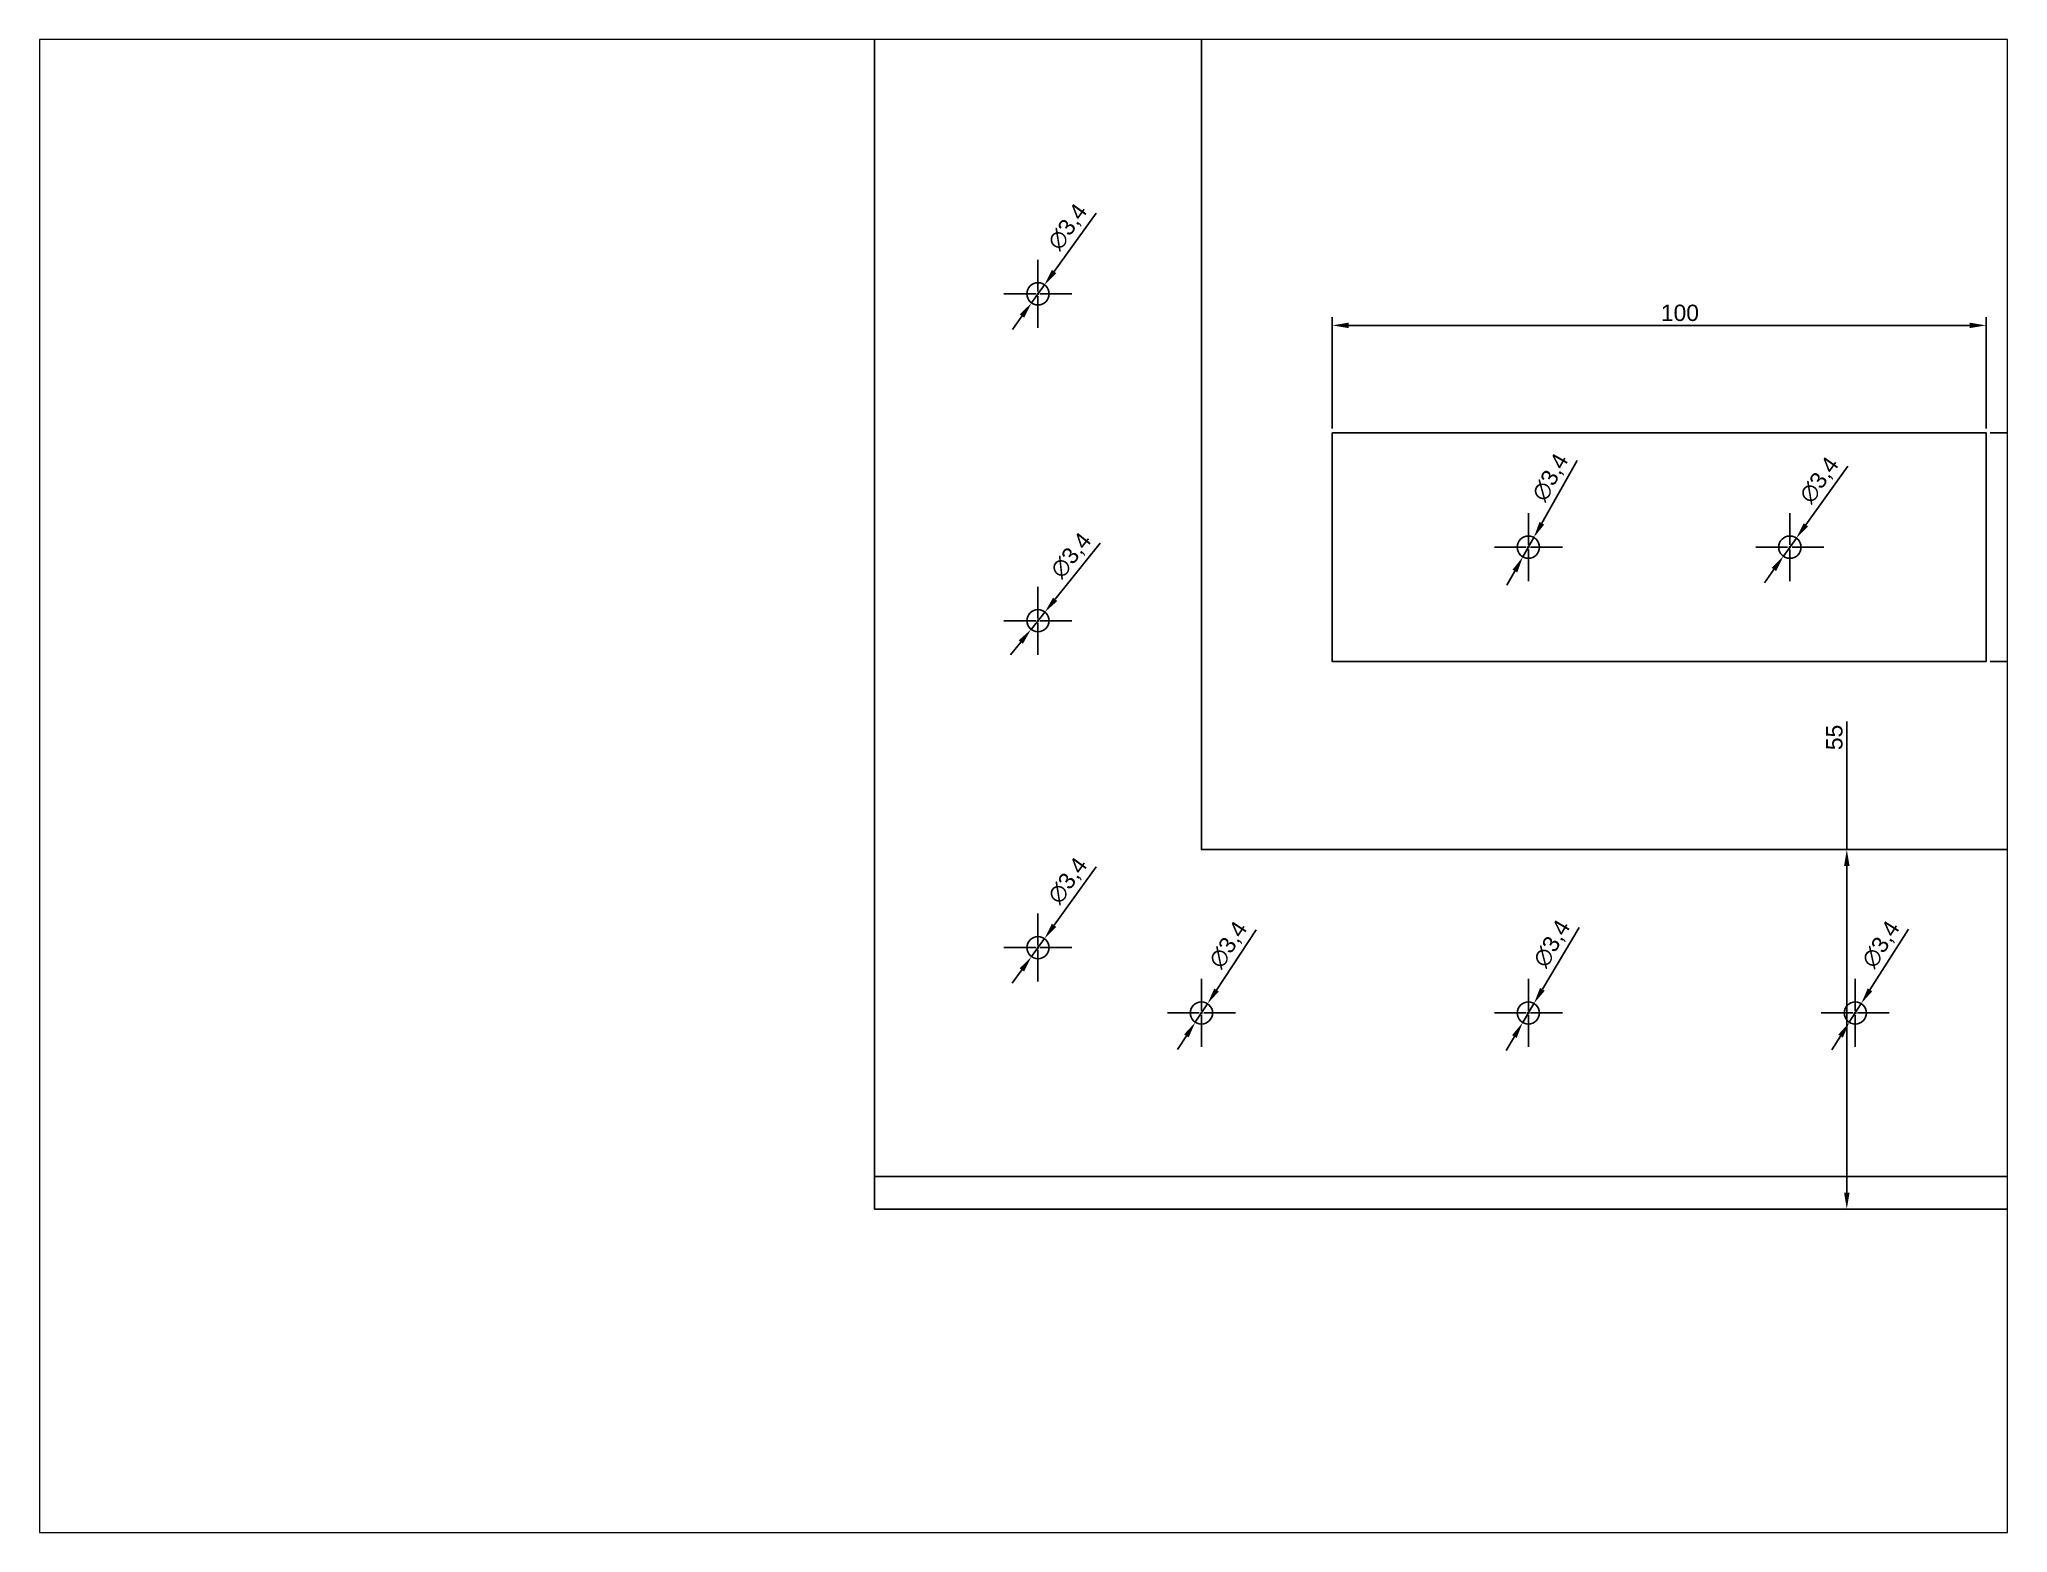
# Paper-space layout 'Layout1' of a CAD drawing. Header units: millimetres. Extents: x 26 to 231, y 20 to 176.
# The model-space entities are those that its viewports show. They can reach past a viewport. Long polylines and large blocks are cut down to what shows.
import ezdxf

# ---------------------------------------------------------------- set-up
doc = ezdxf.new("R2010")
doc.units = ezdxf.units.MM
doc.linetypes.add('CENTER2', pattern=[28.575, 19.05, -3.175, 3.175, -3.175])
doc.styles.get("Standard").update_dxf_attribs({"font": 'arial.ttf'})
doc.dimstyles.new('ISO-25', dxfattribs={"dimtxt": 2.5, "dimasz": 2.5, "dimexe": 1.25, "dimexo": 0.625, "dimtad": 1, "dimtxsty": 'Standard', "dimcen": 2.5, "dimadec": 0, "dimazin": 0, "dimtfac": 1, "dimtmove": 0, "dimatfit": 3, "dimfxl": 1, "dimarcsym": 0})

# ---------------------------------------------------------------- blocks, each defined once
blk = doc.blocks.new('*D6')
at = {"color": 0, "lineweight": -2, "transparency": 16777216}
for p, q in [((197.97, 259.91), (197.97, 276.96)), ((200.47, 275.71), (295.47, 275.71)), ((297.97, 259.91), (297.97, 276.96))]:
    blk.add_line(p, q, dxfattribs=at)
at = {"color": 0, "transparency": 16777216}
for points in [[(200.47, 276.12), (200.47, 275.29), (197.97, 275.71)], [(295.47, 276.12), (295.47, 275.29), (297.97, 275.71)]]:
    blk.add_solid(points, dxfattribs=at)
at = {"layer": 'Defpoints', "color": 0, "transparency": 16777216}
for p in [(297.97, 275.71), (197.97, 259.28), (297.97, 259.28)]:
    blk.add_point(p, dxfattribs=at)
at = {"color": 0, "transparency": 16777216, "insert": (251.15, 277.61), "char_height": 2.5, "attachment_point": 5}
blk.add_mtext('100', dxfattribs=at)
blk = doc.blocks.new('*D10')
at = {"color": 0, "lineweight": -2, "transparency": 16777216}
for p, q in [((298.59, 259.28), (311.31, 259.28)), ((310.06, 256.78), (310.06, 226.78)), ((298.59, 224.28), (311.31, 224.28))]:
    blk.add_line(p, q, dxfattribs=at)
at = {"color": 0, "transparency": 16777216}
for points in [[(309.65, 256.78), (310.48, 256.78), (310.06, 259.28)], [(309.65, 226.78), (310.48, 226.78), (310.06, 224.28)]]:
    blk.add_solid(points, dxfattribs=at)
at = {"layer": 'Defpoints', "color": 0, "transparency": 16777216}
for p in [(297.97, 259.28), (297.97, 224.28), (310.06, 224.28)]:
    blk.add_point(p, dxfattribs=at)
at = {"color": 0, "transparency": 16777216, "insert": (308.16, 240.47), "char_height": 2.5, "attachment_point": 5, "rotation": 90}
blk.add_mtext('35', dxfattribs=at)
blk = doc.blocks.new('*D32')
at = {"color": 0, "lineweight": -2, "transparency": 16777216}
for p, q in [((235.44, 255.03), (230.03, 245.44)), ((227.13, 240.3), (228.8, 243.26)), ((225.9, 238.12), (224.67, 235.95))]:
    blk.add_line(p, q, dxfattribs=at)
at = {"color": 0, "transparency": 16777216}
for points in [[(229.67, 245.64), (230.39, 245.23), (228.8, 243.26)], [(225.54, 238.33), (226.27, 237.92), (227.13, 240.3)]]:
    blk.add_solid(points, dxfattribs=at)
at = {"layer": 'Defpoints', "color": 0, "transparency": 16777216}
for p in [(228.8, 243.26), (227.13, 240.3)]:
    blk.add_point(p, dxfattribs=at)
at = {"color": 0, "transparency": 16777216, "insert": (231.46, 252.39), "char_height": 2.5, "attachment_point": 5, "rotation": 60.5559}
blk.add_mtext('∅3,4', dxfattribs=at)
blk = doc.blocks.new('*D33')
at = {"color": 0, "lineweight": -2, "transparency": 16777216}
for p, q in [((276.81, 254.16), (270.41, 245.2)), ((266.98, 240.4), (268.96, 243.17)), ((265.53, 238.36), (264.07, 236.33))]:
    blk.add_line(p, q, dxfattribs=at)
at = {"color": 0, "transparency": 16777216}
for points in [[(270.07, 245.44), (270.75, 244.96), (268.96, 243.17)], [(265.19, 238.61), (265.87, 238.12), (266.98, 240.4)]]:
    blk.add_solid(points, dxfattribs=at)
at = {"layer": 'Defpoints', "color": 0, "transparency": 16777216}
for p in [(268.96, 243.17), (266.98, 240.4)]:
    blk.add_point(p, dxfattribs=at)
at = {"color": 0, "transparency": 16777216, "insert": (272.57, 251.96), "char_height": 2.5, "attachment_point": 5, "rotation": 54.4639}
blk.add_mtext('∅3,4', dxfattribs=at)
blk = doc.blocks.new('*D95')
at = {"color": 0, "lineweight": -2, "transparency": 16777216}
for p, q in [((276.67, 195.53), (276.67, 215.11)), ((276.67, 143.03), (276.67, 193.03)), ((277.09, 195.53), (277.92, 195.53)), ((277.09, 140.53), (277.92, 140.53))]:
    blk.add_line(p, q, dxfattribs=at)
at = {"color": 0, "transparency": 16777216}
for points in [[(276.26, 193.03), (277.09, 193.03), (276.67, 195.53)], [(276.26, 143.03), (277.09, 143.03), (276.67, 140.53)]]:
    blk.add_solid(points, dxfattribs=at)
at = {"layer": 'Defpoints', "color": 0, "transparency": 16777216}
for p in [(276.47, 195.53), (276.67, 195.53), (276.47, 140.53)]:
    blk.add_point(p, dxfattribs=at)
at = {"color": 0, "transparency": 16777216, "insert": (274.78, 212.68), "char_height": 2.5, "attachment_point": 5, "rotation": 90}
blk.add_mtext('55', dxfattribs=at)
blk = doc.blocks.new('*D111')
at = {"color": 0, "lineweight": -2, "transparency": 16777216}
for p, q in [((161.85, 292.88), (155.42, 283.94)), ((151.97, 279.15), (153.96, 281.91)), ((150.51, 277.12), (149.05, 275.09))]:
    blk.add_line(p, q, dxfattribs=at)
at = {"color": 0, "transparency": 16777216}
for points in [[(155.08, 284.18), (155.76, 283.7), (153.96, 281.91)], [(150.18, 277.37), (150.85, 276.88), (151.97, 279.15)]]:
    blk.add_solid(points, dxfattribs=at)
at = {"layer": 'Defpoints', "color": 0, "transparency": 16777216}
for p in [(153.96, 281.91), (151.97, 279.15)]:
    blk.add_point(p, dxfattribs=at)
at = {"color": 0, "transparency": 16777216, "insert": (157.61, 290.69), "char_height": 2.5, "attachment_point": 5, "rotation": 54.2656}
blk.add_mtext('∅3,4', dxfattribs=at)
blk = doc.blocks.new('*D112')
at = {"color": 0, "lineweight": -2, "transparency": 16777216}
for p, q in [((162.5, 242.39), (155.6, 233.81)), ((151.9, 229.21), (154.03, 231.86)), ((150.34, 227.26), (148.77, 225.31))]:
    blk.add_line(p, q, dxfattribs=at)
at = {"color": 0, "transparency": 16777216}
for points in [[(155.27, 234.07), (155.92, 233.54), (154.03, 231.86)], [(150.01, 227.52), (150.66, 227), (151.9, 229.21)]]:
    blk.add_solid(points, dxfattribs=at)
at = {"layer": 'Defpoints', "color": 0, "transparency": 16777216}
for p in [(154.03, 231.86), (151.9, 229.21)]:
    blk.add_point(p, dxfattribs=at)
at = {"color": 0, "transparency": 16777216, "insert": (158.14, 240.43), "char_height": 2.5, "attachment_point": 5, "rotation": 51.2081}
blk.add_mtext('∅3,4', dxfattribs=at)
blk = doc.blocks.new('*D113')
at = {"color": 0, "lineweight": -2, "transparency": 16777216}
for p, q in [((161.87, 192.86), (155.43, 183.94)), ((151.97, 179.15), (153.96, 181.91)), ((150.51, 177.13), (149.04, 175.1))]:
    blk.add_line(p, q, dxfattribs=at)
at = {"color": 0, "transparency": 16777216}
for points in [[(155.09, 184.18), (155.76, 183.69), (153.96, 181.91)], [(150.17, 177.37), (150.85, 176.88), (151.97, 179.15)]]:
    blk.add_solid(points, dxfattribs=at)
at = {"layer": 'Defpoints', "color": 0, "transparency": 16777216}
for p in [(153.96, 181.91), (151.97, 179.15)]:
    blk.add_point(p, dxfattribs=at)
at = {"color": 0, "transparency": 16777216, "insert": (157.63, 190.68), "char_height": 2.5, "attachment_point": 5, "rotation": 54.1548}
blk.add_mtext('∅3,4', dxfattribs=at)
blk = doc.blocks.new('*D154')
at = {"color": 0, "lineweight": -2, "transparency": 16777216}
for p, q in [((186.33, 183.24), (180.27, 174.04)), ((177.03, 169.11), (178.9, 171.95)), ((175.66, 167.02), (174.29, 164.93))]:
    blk.add_line(p, q, dxfattribs=at)
at = {"color": 0, "transparency": 16777216}
for points in [[(179.93, 174.27), (180.62, 173.81), (178.9, 171.95)], [(175.31, 167.25), (176.01, 166.79), (177.03, 169.11)]]:
    blk.add_solid(points, dxfattribs=at)
at = {"layer": 'Defpoints', "color": 0, "transparency": 16777216}
for p in [(178.9, 171.95), (177.03, 169.11)]:
    blk.add_point(p, dxfattribs=at)
at = {"color": 0, "transparency": 16777216, "insert": (182.18, 180.88), "char_height": 2.5, "attachment_point": 5, "rotation": 56.6702}
blk.add_mtext('∅3,4', dxfattribs=at)
blk = doc.blocks.new('*D155')
at = {"color": 0, "lineweight": -2, "transparency": 16777216}
for p, q in [((235.72, 183.62), (230.11, 174.15)), ((227.1, 169.07), (228.83, 171.99)), ((225.83, 166.92), (224.55, 164.77))]:
    blk.add_line(p, q, dxfattribs=at)
at = {"color": 0, "transparency": 16777216}
for points in [[(229.75, 174.36), (230.47, 173.93), (228.83, 171.99)], [(225.47, 167.13), (226.18, 166.71), (227.1, 169.07)]]:
    blk.add_solid(points, dxfattribs=at)
at = {"layer": 'Defpoints', "color": 0, "transparency": 16777216}
for p in [(228.83, 171.99), (227.1, 169.07)]:
    blk.add_point(p, dxfattribs=at)
at = {"color": 0, "transparency": 16777216, "insert": (231.69, 181.06), "char_height": 2.5, "attachment_point": 5, "rotation": 59.3548}
blk.add_mtext('∅3,4', dxfattribs=at)
blk = doc.blocks.new('*D143')
at = {"color": 0, "lineweight": -2, "transparency": 16777216}
for p, q in [((286.12, 183.37), (280.22, 174.08)), ((277.06, 169.1), (278.88, 171.97)), ((275.72, 166.99), (274.38, 164.88))]:
    blk.add_line(p, q, dxfattribs=at)
at = {"color": 0, "transparency": 16777216}
for points in [[(279.87, 174.3), (280.57, 173.85), (278.88, 171.97)], [(275.36, 167.21), (276.07, 166.76), (277.06, 169.1)]]:
    blk.add_solid(points, dxfattribs=at)
at = {"layer": 'Defpoints', "color": 0, "transparency": 16777216}
for p in [(278.88, 171.97), (277.06, 169.1)]:
    blk.add_point(p, dxfattribs=at)
at = {"color": 0, "transparency": 16777216, "insert": (282.01, 180.94), "char_height": 2.5, "attachment_point": 5, "rotation": 57.5783}
blk.add_mtext('∅3,4', dxfattribs=at)
blk = doc.blocks.new('*U201')
at = {"color": 0, "linetype": 'CENTER2', "transparency": 16777216}
for p, q in [((0, 0.34), (0, 5.2)), ((-5.2, 0), (-0.34, 0)), ((0.34, 0), (5.2, 0)), ((0, -5.2), (0, -0.34))]:
    blk.add_line(p, q, dxfattribs=at)
at = {"color": 0, "linetype": 'Continuous', "transparency": 16777216}
for p, q in [((-0.17, 0), (0.17, 0)), ((0, -0.17), (0, 0.17))]:
    blk.add_line(p, q, dxfattribs=at)
blk = doc.blocks.new('*U202')
at = {"color": 0, "linetype": 'CENTER2', "transparency": 16777216}
for p, q in [((0, 0.34), (0, 5.2)), ((-5.2, 0), (-0.34, 0)), ((0.34, 0), (5.2, 0)), ((0, -5.2), (0, -0.34))]:
    blk.add_line(p, q, dxfattribs=at)
at = {"color": 0, "linetype": 'Continuous', "transparency": 16777216}
for p, q in [((-0.17, 0), (0.17, 0)), ((0, -0.17), (0, 0.17))]:
    blk.add_line(p, q, dxfattribs=at)
blk = doc.blocks.new('*U203')
at = {"color": 0, "linetype": 'CENTER2', "transparency": 16777216}
for p, q in [((0, 0.34), (0, 5.2)), ((-5.2, 0), (-0.34, 0)), ((0.34, 0), (5.2, 0)), ((0, -5.2), (0, -0.34))]:
    blk.add_line(p, q, dxfattribs=at)
at = {"color": 0, "linetype": 'Continuous', "transparency": 16777216}
for p, q in [((-0.17, 0), (0.17, 0)), ((0, -0.17), (0, 0.17))]:
    blk.add_line(p, q, dxfattribs=at)
blk = doc.blocks.new('*U204')
at = {"color": 0, "linetype": 'CENTER2', "transparency": 16777216}
for p, q in [((0, 0.34), (0, 5.2)), ((-5.2, 0), (-0.34, 0)), ((0.34, 0), (5.2, 0)), ((0, -5.2), (0, -0.34))]:
    blk.add_line(p, q, dxfattribs=at)
at = {"color": 0, "linetype": 'Continuous', "transparency": 16777216}
for p, q in [((-0.17, 0), (0.17, 0)), ((0, -0.17), (0, 0.17))]:
    blk.add_line(p, q, dxfattribs=at)
blk = doc.blocks.new('*U205')
at = {"color": 0, "linetype": 'CENTER2', "transparency": 16777216}
for p, q in [((0, 0.34), (0, 5.2)), ((-5.2, 0), (-0.34, 0)), ((0.34, 0), (5.2, 0)), ((0, -5.2), (0, -0.34))]:
    blk.add_line(p, q, dxfattribs=at)
at = {"color": 0, "linetype": 'Continuous', "transparency": 16777216}
for p, q in [((-0.17, 0), (0.17, 0)), ((0, -0.17), (0, 0.17))]:
    blk.add_line(p, q, dxfattribs=at)
blk = doc.blocks.new('*U206')
at = {"color": 0, "linetype": 'CENTER2', "transparency": 16777216}
for p, q in [((0, 0.34), (0, 5.2)), ((-5.2, 0), (-0.34, 0)), ((0.34, 0), (5.2, 0)), ((0, -5.2), (0, -0.34))]:
    blk.add_line(p, q, dxfattribs=at)
at = {"color": 0, "linetype": 'Continuous', "transparency": 16777216}
for p, q in [((-0.17, 0), (0.17, 0)), ((0, -0.17), (0, 0.17))]:
    blk.add_line(p, q, dxfattribs=at)
blk = doc.blocks.new('*U224')
at = {"color": 0, "linetype": 'CENTER2', "transparency": 16777216}
for p, q in [((0, 0.34), (0, 5.2)), ((-5.2, 0), (-0.34, 0)), ((0.34, 0), (5.2, 0)), ((0, -5.2), (0, -0.34))]:
    blk.add_line(p, q, dxfattribs=at)
at = {"color": 0, "linetype": 'Continuous', "transparency": 16777216}
for p, q in [((-0.17, 0), (0.17, 0)), ((0, -0.17), (0, 0.17))]:
    blk.add_line(p, q, dxfattribs=at)
blk = doc.blocks.new('*U225')
at = {"color": 0, "linetype": 'CENTER2', "transparency": 16777216}
for p, q in [((0, 0.34), (0, 5.2)), ((-5.2, 0), (-0.34, 0)), ((0.34, 0), (5.2, 0)), ((0, -5.2), (0, -0.34))]:
    blk.add_line(p, q, dxfattribs=at)
at = {"color": 0, "linetype": 'Continuous', "transparency": 16777216}
for p, q in [((-0.17, 0), (0.17, 0)), ((0, -0.17), (0, 0.17))]:
    blk.add_line(p, q, dxfattribs=at)

msp = doc.modelspace()

# ---------------------------------------------------------------- linework, layer by layer
for points in [[(127.967, 980.532), (827.967, 980.532), (827.967, 145.532), (127.967, 145.532)], [(777.967, 930.532), (177.967, 930.532), (177.967, 195.532), (777.967, 195.532)], [(127.967, 350.532), (424.967, 350.532), (424.967, 140.532), (127.967, 140.532)], [(197.967, 259.282), (297.967, 259.282), (297.967, 224.282), (197.967, 224.282)]]:
    msp.add_lwpolyline(points, close=True)
for centre in [(152.967, 280.532), (227.967, 241.782), (267.967, 241.782), (152.967, 230.532), (152.967, 180.532), (177.967, 170.532), (227.967, 170.532), (277.967, 170.532)]:
    msp.add_circle(centre, 1.7)

# ---------------------------------------------------------------- block references
at = {"linetype": 'CENTER2'}
for name, p in [('*U206', (152.967, 280.532)), ('*U224', (227.967, 241.782)), ('*U225', (267.967, 241.782)), ('*U205', (152.967, 230.532)), ('*U204', (152.967, 180.532)), ('*U203', (177.967, 170.532)), ('*U202', (227.967, 170.532)), ('*U201', (277.967, 170.532))]:
    msp.add_blockref(name, p, dxfattribs=at)

# ---------------------------------------------------------------- dimensions: what is measured, and where the dimension line sits
for p1, p2, picture, middle in [((151.974, 279.152), (153.96, 281.912), '*D111', (159.366, 289.425)), ((227.132, 240.302), (228.803, 243.262), '*D32', (233.353, 251.323)), ((266.979, 240.399), (268.955, 243.165), '*D33', (274.335, 250.697)), ((151.972, 179.154), (153.963, 181.91), '*D113', (159.383, 189.413)), ((227.101, 169.069), (228.834, 171.995), '*D155', (233.552, 179.958)), ((277.056, 169.097), (278.879, 171.967), '*D143', (283.841, 179.78))]:
    dim = msp.add_diameter_dim_2p(p1=p1, p2=p2, dimstyle='ISO-25')
    dim.commit()
    dim.dimension.update_dxf_attribs({"geometry": picture, "text_midpoint": middle, "dimtype": 163})
dim = msp.add_linear_dim(base=(297.967, 275.708), p1=(197.967, 259.282), p2=(297.967, 259.282), dimstyle='ISO-25')
dim.commit()
dim.dimension.update_dxf_attribs({"geometry": '*D6', "text_midpoint": (251.148, 275.708), "dimtype": 160})
for base, p1, p2, picture, middle in [((310.064, 224.282), (297.967, 259.282), (297.967, 224.282), '*D10', (310.064, 240.466)), ((276.673, 195.532), (276.467, 140.532), (276.467, 195.532), '*D95', (276.673, 212.68))]:
    dim = msp.add_linear_dim(base=base, p1=p1, p2=p2, angle=90, dimstyle='ISO-25')
    dim.commit()
    dim.dimension.update_dxf_attribs({"geometry": picture, "text_midpoint": middle, "dimtype": 160})
for p1, p2, picture, middle in [((151.902, 229.207), (154.032, 231.857), '*D112', (159.831, 239.071)), ((177.033, 169.112), (178.901, 171.952), '*D154', (183.987, 179.686))]:
    dim = msp.add_diameter_dim_2p(p1=p1, p2=p2, dimstyle='ISO-25')
    dim.commit()
    dim.dimension.update_dxf_attribs({"geometry": picture, "text_midpoint": middle})

psp = doc.layouts.get("Layout1")

# ---------------------------------------------------------------- viewports
at = {"layer": '0'}
psp.add_viewport(center=(128.5, 97.5), size=(205.6, 156), view_center_point=(150.75, 205.25), view_height=228.41863, dxfattribs=at)

doc.saveas('drawing.dxf')
